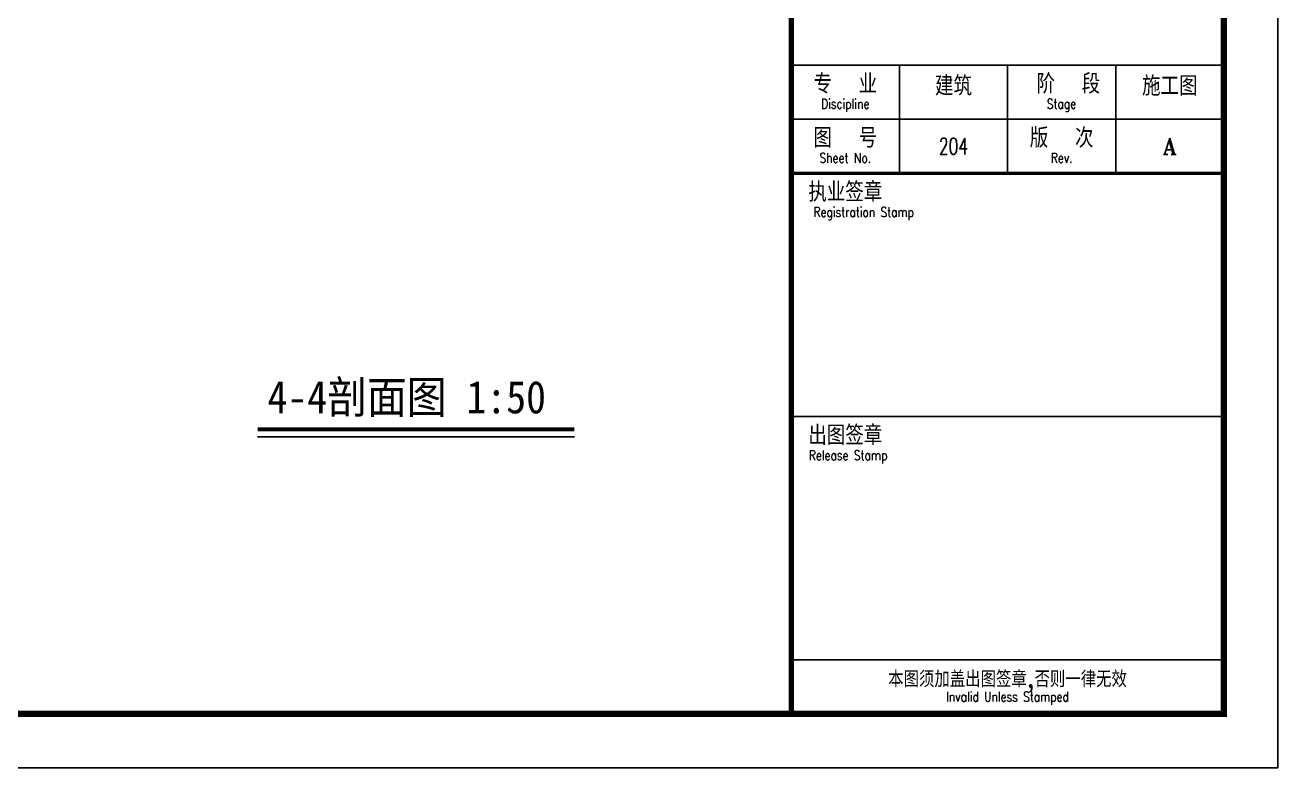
# Model space of a CAD drawing. Extents: x -395226 to -176901, y -140672 to 68263.
# Drawn here: x -226879 to -215295, y -127417 to -120546 of the extents above; entities that cross this region are included whole.
import ezdxf
from ezdxf.enums import TextEntityAlignment as Align

# ---------------------------------------------------------------- set-up
doc = ezdxf.new("R2010")
doc.units = 0
doc.header["$LTSCALE"] = 1000
doc.header["$MEASUREMENT"] = 0
for name, color, linetype in [('A-NOTE', 150, 'CONTINUOUS'), ('A-TEXT-CN', 31, 'CONTINUOUS'), ('图框', 7, 'CONTINUOUS')]:
    doc.layers.add(name, color=color, linetype=linetype)
doc.styles.add('PRC-B', font='SIMHEI.TTF', dxfattribs={"width": 0.9})
doc.styles.add('TKZ1_tjhts.shx', font='tjromant.shx', dxfattribs={"bigfont": 'tjhts.shx'})
doc.styles.add('TKZ2_tjkts.shx', font='tjromant.shx', dxfattribs={"bigfont": 'tjkts.shx'})

# ---------------------------------------------------------------- blocks, each defined once
blk = doc.blocks.new('TJAD_TK_A0')
at = {"layer": '图框'}
for p, q in [((2162, -441.7), (2162, 399.3)), ((2072, -311.7), (2152, -311.7)), ((2092, -311.7), (2092, -331.7)), ((2112, -311.7), (2112, -331.7)), ((2132, -311.7), (2132, -331.7)), ((2072, -321.7), (2152, -321.7)), ((2072, -376.7), (2152, -376.7)), ((2072, -421.7), (2152, -421.7)), ((973, -441.7), (2162, -441.7))]:
    blk.add_line(p, q, dxfattribs=at)
at = {"layer": '图框', "const_width": 1.2}
blk.add_lwpolyline([(2152, -431.7), (2152, 389.3), (998, 389.3), (998, -431.7)], close=True, dxfattribs=at)
at = {"layer": '图框'}
for points, const_width in [([(2072, 389.3), (2072, -431.7)], 1), ([(2072, -331.7), (2152, -331.7)], 0.6)]:
    blk.add_lwpolyline(points, dxfattribs=dict(at, const_width=const_width))
at = {"layer": '图框', "style": 'TKZ2_tjkts.shx'}
for s, height, p in [('专  业', 3.6, (2082, -315.16)), (' 阶  段', 3.6, (2122, -315.16)), ('图  号', 3.6, (2082, -325.16)), ('版  次', 3.6, (2122, -325.16)), ('执业签章', 3.6, (2082, -335.16)), ('出图签章', 3.6, (2082, -380.16)), ('本图须加盖出图签章,否则一律无效', 3, (2112, -425.28))]:
    blk.add_text(s, height=height, dxfattribs=at).set_placement(p, align=Align.MIDDLE_CENTER)
at = {"layer": '图框', "style": 'TKZ2_tjkts.shx', "width": 0.8}
for s, p in [('Discipline', (2082, -318.86)), ('Stage', (2122, -318.86)), ('Sheet No.', (2082, -328.86)), ('Rev.', (2122, -328.86)), ('Registration Stamp', (2085.41, -338.86)), ('Release Stamp', (2082.52, -383.86)), ('Invalid Unless Stamped', (2112, -428.53))]:
    blk.add_text(s, height=1.8, dxfattribs=at).set_placement(p, align=Align.MIDDLE_CENTER)

msp = doc.modelspace()

# ---------------------------------------------------------------- linework, layer by layer
at = {"layer": 'A-NOTE', "const_width": 35}
msp.add_lwpolyline([(-224729.5, -124285.7), (-221800.2, -124285.7)], dxfattribs=at)
at = {"layer": 'A-NOTE'}
msp.add_lwpolyline([(-224729.5, -124355.7), (-221800.2, -124355.7)], dxfattribs=at)

# ---------------------------------------------------------------- block references
at = {"layer": '图框', "xscale": 50, "yscale": 50, "zscale": 50}
msp.add_blockref('TJAD_TK_A0', (-323394.7, -105332.1), dxfattribs=at)

# ---------------------------------------------------------------- texts
at = {"layer": 'A-TEXT-CN', "style": 'PRC-B', "width": 0.9}
msp.add_text('4-4剖面图 1:50', height=300, dxfattribs=at).set_placement((-224636.8, -124137.6, 0))
at = {"layer": '图框', "style": 'TKZ1_tjhts.shx'}
for s, height, p in [('建筑', 180, (-218294.7, -121109.3)), ('施工图', 180, (-216294.7, -121109.3)), ('A', 150, (-216294.7, -121667.3)), ('A', 150, (-216294.7, -121667.3))]:
    msp.add_text(s, height=height, dxfattribs=at).set_placement(p, align=Align.MIDDLE_CENTER)
at = {"layer": '图框', "style": 'TKZ1_tjhts.shx', "width": 0.7}
msp.add_text('204', height=150, dxfattribs=at).set_placement((-218294.7, -121667.3), align=Align.MIDDLE_CENTER)

doc.saveas('drawing.dxf')
